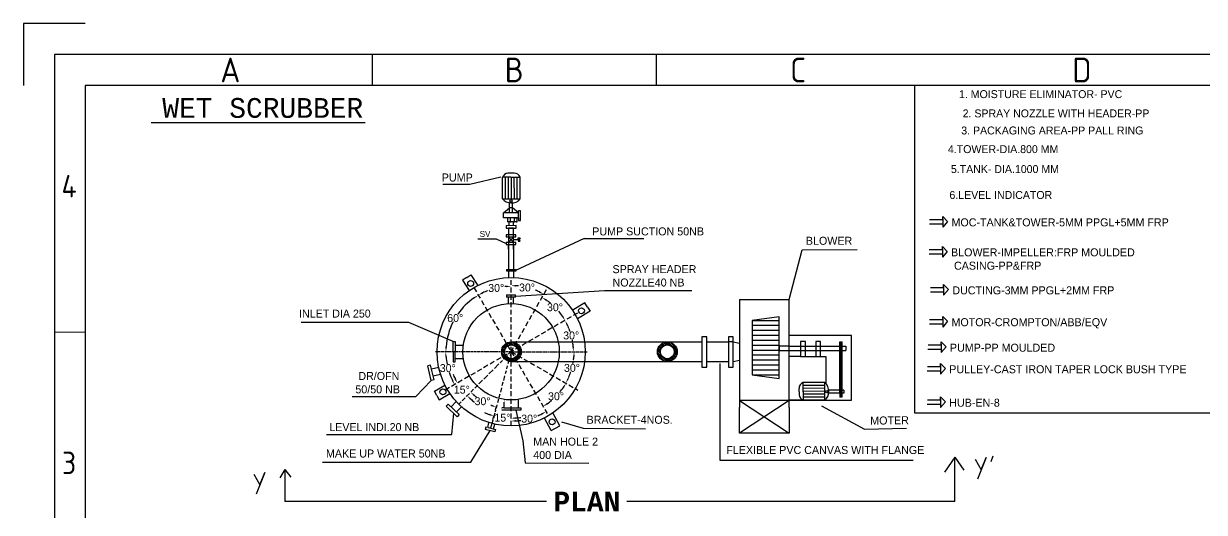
# Model space of a CAD drawing. Header units: inches. Extents: x -5552 to 88790, y -3173 to 14879.
# Drawn here: x 16124 to 28076, y 6771 to 11712 of the extents above; entities that cross this region are included whole.
import ezdxf
from ezdxf.enums import TextEntityAlignment as Align

# ---------------------------------------------------------------- set-up
doc = ezdxf.new("R2010")
doc.units = ezdxf.units.IN
doc.header["$MEASUREMENT"] = 0
doc.linetypes.add('HIDDEN', pattern=[0.375, 0.25, -0.125])
doc.layers.add('DIM', color=11, linetype='Continuous')
doc.layers.add('hidden', color=7, linetype='HIDDEN')
doc.styles.add('ISOCP', font='isocp.shx')
doc.linetypes.add('ZIGZAG', pattern='A,0.00254,-5.08,[131,ltypeshp.shx,S=5.08,R=0,X=-5.08,Y=0],-10.16,[131,ltypeshp.shx,S=5.08,R=180,X=5.08,Y=0],-5.08', length=20.32254)
doc.dimstyles.get("Standard").update_dxf_attribs({"dimtxt": 80, "dimasz": 50, "dimexe": 0.18, "dimexo": 40, "dimgap": 0.09, "dimtad": 0, "dimtih": 1, "dimtoh": 1, "dimdec": 0, "dimzin": 0, "dimdsep": 46, "dimtxsty": 'Standard', "dimcen": 0.09, "dimclrd": 6, "dimclre": 6, "dimclrt": 5, "dimadec": 0, "dimazin": 0, "dimtfac": 1, "dimtdec": 0, "dimtofl": 0, "dimtmove": 0, "dimatfit": 3, "dimfxl": 1, "dimtolj": 1, "dimtzin": 0, "dimarcsym": 0})

# ---------------------------------------------------------------- blocks, each defined once
blk = doc.blocks.new('*D58')
at = {"color": 6, "lineweight": -2, "transparency": 16777216}
for start, end in [(83.6401, 85.7152), (64.7023, 68.2699)]:
    blk.add_arc((21059, 8395), 669, start, end, dxfattribs=at)
at = {"color": 6, "transparency": 16777216}
for points in [[(21108, 9053), (21109, 9070), (21059, 9063)], [(21348, 9007), (21341, 8992), (21389, 8976)]]:
    blk.add_solid(points, dxfattribs=at)
at = {"layer": 'Defpoints', "color": 0, "transparency": 16777216}
for p in [(21059, 9145), (21284, 9024), (21429, 9047), (21059, 8395), (21059, 7645)]:
    blk.add_point(p, dxfattribs=at)
at = {"color": 5, "transparency": 16777216, "insert": (21220, 9044), "char_height": 80, "attachment_point": 5}
blk.add_mtext('\\A1;30°', dxfattribs=at)
blk = doc.blocks.new('*D59')
at = {"color": 6, "lineweight": -2, "transparency": 16777216}
for start, end in [(274.0742, 277.8998), (292.5911, 296.164)]:
    blk.add_arc((21059, 8397), 703, start, end, dxfattribs=at)
at = {"color": 6, "transparency": 16777216}
for points in [[(21365, 7773), (21373, 7758), (21413, 7789)], [(21109, 7687), (21108, 7704), (21059, 7694)]]:
    blk.add_solid(points, dxfattribs=at)
at = {"layer": 'Defpoints', "color": 0, "transparency": 16777216}
for p in [(21059, 9145), (20682, 9043), (21301, 7737), (21438, 7747), (21059, 7645)]:
    blk.add_point(p, dxfattribs=at)
at = {"color": 5, "transparency": 16777216, "insert": (21242, 7718), "char_height": 80, "attachment_point": 5}
blk.add_mtext('\\A1;30°', dxfattribs=at)
blk = doc.blocks.new('*D60')
at = {"color": 6, "lineweight": -2, "transparency": 16777216}
for start, end in [(320.0813, 325.6841), (304.7302, 309.8798)]:
    blk.add_arc((21061, 8393), 638, start, end, dxfattribs=at)
at = {"color": 6, "transparency": 16777216}
for points in [[(21581, 8038), (21595, 8029), (21614, 8076)], [(21429, 7862), (21420, 7876), (21382, 7842)]]:
    blk.add_solid(points, dxfattribs=at)
at = {"layer": 'Defpoints', "color": 0, "transparency": 16777216}
for p in [(20682, 9043), (20384, 8782), (21734, 8008), (21473, 7906), (21438, 7747)]:
    blk.add_point(p, dxfattribs=at)
at = {"color": 5, "transparency": 16777216, "insert": (21514, 7944), "char_height": 80, "attachment_point": 5}
blk.add_mtext('\\A1;30°', dxfattribs=at)
blk = doc.blocks.new('*D61')
at = {"color": 6, "lineweight": -2, "transparency": 16777216}
for start, end in [(184.343, 190.9407), (198.1212, 205.8434)]:
    blk.add_arc((21059, 8394), 661, start, end, dxfattribs=at)
at = {"color": 6, "transparency": 16777216}
for points in [[(20391, 8344), (20407, 8345), (20397, 8394)], [(20471, 8110), (20456, 8102), (20487, 8062)]]:
    blk.add_solid(points, dxfattribs=at)
at = {"layer": 'Defpoints', "color": 0, "transparency": 16777216}
for p in [(21731, 8786), (20309, 8394), (21809, 8395), (20438, 8167), (20386, 8004)]:
    blk.add_point(p, dxfattribs=at)
at = {"color": 5, "transparency": 16777216, "insert": (20418, 8229), "char_height": 80, "attachment_point": 5}
blk.add_mtext('\\A1;30°', dxfattribs=at)
blk = doc.blocks.new('*D49')
at = {"color": 6, "linetype": 'HIDDEN', "lineweight": -2, "transparency": 16777216}
for start, end in [(18.903, 25.6317), (4.5546, 11.3506)]:
    blk.add_arc((21059, 8394), 631, start, end, dxfattribs=at)
at = {"color": 6, "linetype": 'HIDDEN', "transparency": 16777216}
for points in [[(21620, 8663), (21634, 8671), (21604, 8711)], [(21695, 8445), (21679, 8444), (21689, 8395)]]:
    blk.add_solid(points, dxfattribs=at)
at = {"layer": 'Defpoints', "color": 0, "linetype": 'HIDDEN', "transparency": 16777216}
for p in [(21731, 8786), (21679, 8505), (20309, 8394), (21809, 8395), (20386, 8004)]:
    blk.add_point(p, dxfattribs=at)
at = {"color": 5, "linetype": 'HIDDEN', "transparency": 16777216, "insert": (21667, 8559), "char_height": 80, "attachment_point": 5}
blk.add_mtext('\\A1;30°', dxfattribs=at)
blk = doc.blocks.new('*D50')
at = {"color": 6, "linetype": 'HIDDEN', "lineweight": -2, "transparency": 16777216}
for start, end in [(348.7937, 355.514), (334.6724, 341.3278)]:
    blk.add_arc((21059, 8394), 637, start, end, dxfattribs=at)
at = {"color": 6, "linetype": 'HIDDEN', "transparency": 16777216}
for points in [[(21686, 8345), (21703, 8344), (21696, 8395)], [(21642, 8118), (21628, 8126), (21612, 8078)]]:
    blk.add_solid(points, dxfattribs=at)
at = {"layer": 'Defpoints', "color": 0, "linetype": 'HIDDEN', "transparency": 16777216}
for p in [(20309, 8394), (21059, 8395), (21809, 8395), (21658, 8178), (21734, 8008)]:
    blk.add_point(p, dxfattribs=at)
at = {"color": 5, "linetype": 'HIDDEN', "transparency": 16777216, "insert": (21675, 8231), "char_height": 80, "attachment_point": 5}
blk.add_mtext('\\A1;30°', dxfattribs=at)
blk = doc.blocks.new('*D51')
at = {"color": 6, "linetype": 'ByBlock', "lineweight": -2, "transparency": 16777216}
for start, end in [(50.7355, 55.8807), (34.713, 40.3374)]:
    blk.add_arc((21059, 8395), 632, start, end, dxfattribs=at)
at = {"color": 6, "linetype": 'ByBlock', "transparency": 16777216}
for points in [[(21409, 8910), (21418, 8925), (21371, 8944)], [(21585, 8759), (21571, 8750), (21605, 8712)]]:
    blk.add_solid(points, dxfattribs=at)
at = {"layer": 'Defpoints', "color": 0, "linetype": 'ByBlock', "transparency": 16777216}
for p in [(21429, 9047), (21541, 8803), (21731, 8786), (21059, 8395), (20386, 8004)]:
    blk.add_point(p, dxfattribs=at)
at = {"color": 5, "linetype": 'ByBlock', "transparency": 16777216, "insert": (21503, 8844), "char_height": 80, "attachment_point": 5}
blk.add_mtext('\\A1;30°', dxfattribs=at)
blk = doc.blocks.new('*D52')
at = {"color": 6, "linetype": 'ByBlock', "lineweight": -2, "transparency": 16777216}
blk.add_line((20875, 7709), (20885, 7745), dxfattribs=at)
for start, end in [(246.4849, 250.7481), (274.2632, 278.5263)]:
    blk.add_arc((21059, 8395), 672, start, end, dxfattribs=at)
at = {"color": 6, "linetype": 'ByBlock', "transparency": 16777216}
for points in [[(20840, 7768), (20835, 7752), (20885, 7745)], [(21109, 7716), (21108, 7733), (21059, 7722)]]:
    blk.add_solid(points, dxfattribs=at)
at = {"layer": 'Defpoints', "color": 0, "linetype": 'ByBlock', "transparency": 16777216}
for p in [(21059, 9145), (21059, 8395), (20886, 7748), (20942, 7733), (21059, 7645)]:
    blk.add_point(p, dxfattribs=at)
at = {"color": 5, "linetype": 'ByBlock', "transparency": 16777216, "insert": (20971, 7728), "char_height": 80, "attachment_point": 5}
blk.add_mtext('\\A1;15°', dxfattribs=at)
blk = doc.blocks.new('*D53')
at = {"color": 6, "linetype": 'ByBlock', "lineweight": -2, "transparency": 16777216}
for start, end in [(201.0735, 205.6248), (229.5513, 234.1026)]:
    blk.add_arc((21059, 8395), 630, start, end, dxfattribs=at)
at = {"color": 6, "linetype": 'ByBlock', "transparency": 16777216}
for points in [[(20499, 8126), (20484, 8118), (20515, 8078)], [(20645, 7909), (20656, 7922), (20614, 7949)]]:
    blk.add_solid(points, dxfattribs=at)
at = {"layer": 'Defpoints', "color": 0, "linetype": 'ByBlock', "transparency": 16777216}
for p in [(21731, 8786), (21059, 8395), (20544, 8032), (20386, 8004), (20614, 7949)]:
    blk.add_point(p, dxfattribs=at)
at = {"color": 5, "linetype": 'ByBlock', "transparency": 16777216, "insert": (20560, 8011), "char_height": 80, "attachment_point": 5}
blk.add_mtext('\\A1;15°', dxfattribs=at)
blk = doc.blocks.new('*D54')
at = {"color": 6, "linetype": 'ByBlock', "lineweight": -2, "transparency": 16777216}
blk.add_line((20900, 7803), (20909, 7836), dxfattribs=at)
for start, end in [(229.959, 232.8161), (249.3008, 250.0522)]:
    blk.add_arc((21059, 8395), 578, start, end, dxfattribs=at)
at = {"color": 6, "linetype": 'ByBlock', "transparency": 16777216}
for points in [[(20681, 7946), (20693, 7958), (20650, 7986)], [(20864, 7859), (20859, 7843), (20909, 7836)]]:
    blk.add_solid(points, dxfattribs=at)
at = {"layer": 'Defpoints', "color": 0, "linetype": 'ByBlock', "transparency": 16777216}
for p in [(21059, 8395), (21059, 8395), (20650, 7986), (20727, 7921), (20911, 7842)]:
    blk.add_point(p, dxfattribs=at)
at = {"color": 5, "linetype": 'ByBlock', "transparency": 16777216, "insert": (20770, 7894), "char_height": 80, "attachment_point": 5}
blk.add_mtext('\\A1;30°', dxfattribs=at)
blk = doc.blocks.new('*D55')
at = {"color": 6, "linetype": 'ByBlock', "lineweight": -2, "transparency": 16777216}
for start, end in [(111.144, 115.893), (94.3451, 95.601)]:
    blk.add_arc((21059, 8397), 659, start, end, dxfattribs=at)
at = {"color": 6, "linetype": 'ByBlock', "transparency": 16777216}
for points in [[(20775, 8983), (20767, 8998), (20727, 8967)], [(21009, 9063), (21009, 9046), (21059, 9057)]]:
    blk.add_solid(points, dxfattribs=at)
at = {"layer": 'Defpoints', "color": 0, "linetype": 'ByBlock', "transparency": 16777216}
for p in [(21059, 9145), (20682, 9043), (20832, 9016), (21438, 7747), (21059, 7645)]:
    blk.add_point(p, dxfattribs=at)
at = {"color": 5, "linetype": 'ByBlock', "transparency": 16777216, "insert": (20908, 9039), "char_height": 80, "attachment_point": 5}
blk.add_mtext('\\A1;30°', dxfattribs=at)
blk = doc.blocks.new('*D56')
at = {"color": 6, "linetype": 'ByBlock', "lineweight": -2, "transparency": 16777216}
blk.add_line((20439, 8395), (20399, 8395), dxfattribs=at)
for start, end in [(124.571, 144.8344), (152.9543, 175.6671)]:
    blk.add_arc((21060, 8395), 661, start, end, dxfattribs=at)
at = {"color": 6, "linetype": 'ByBlock', "transparency": 16777216}
for points in [[(20681, 8946), (20689, 8932), (20727, 8966)], [(20409, 8444), (20392, 8445), (20399, 8395)]]:
    blk.add_solid(points, dxfattribs=at)
at = {"layer": 'Defpoints', "color": 0, "linetype": 'ByBlock', "transparency": 16777216}
for p in [(20682, 9043), (20438, 8620), (20479, 8395), (20498, 8395), (21438, 7747)]:
    blk.add_point(p, dxfattribs=at)
at = {"color": 5, "linetype": 'ByBlock', "transparency": 16777216, "insert": (20493, 8735), "char_height": 80, "attachment_point": 5}
blk.add_mtext('\\A1;60°', dxfattribs=at)

msp = doc.modelspace()

# ---------------------------------------------------------------- hatches: boundary and pattern name
h = msp.add_hatch()
h.set_pattern_fill('ANSI31', scale=100, style=0)
h.set_pattern_definition([(135, (21161.628, 8294.661), (8.83883, 8.83883), [])])
h.paths.add_polyline_path([(21161.6, 8394.6, -0.4022849), (21065.7, 8294.7), (21057.5, 8294.7, -0.4022849), (20961.6, 8394.6, -1)])
h.paths.add_polyline_path([(20991.6, 8394.6, 1), (21131.6, 8394.6, 1)], flags=16)
h = msp.add_hatch()
h.set_pattern_fill('ANSI31', scale=100, style=0)
h.set_pattern_definition([(135, (22740.111, 8294.715), (8.83883, 8.83883), [])])
h.paths.add_polyline_path([(22740.1, 8394.6, -0.4022849), (22644.2, 8294.7), (22636, 8294.7, -0.4022849), (22540.1, 8394.6, -1)])
h.paths.add_polyline_path([(22570.1, 8394.6, 1), (22710.1, 8394.6, 1)], flags=16)

# ---------------------------------------------------------------- linework, layer by layer
at = {"color": 0}
for p, q in [((16124.4, 11712), (16124.4, 11087.3)), ((16749, 11712), (16124.4, 11712)), ((19653.6, 11399.7), (19653.6, 11087.3)), ((22526.9, 11399.7), (22526.9, 11087.3)), ((16749, 8591), (16436.7, 8590.6))]:
    msp.add_line(p, q, dxfattribs=at)
at = {"color": 7, "linetype": 'ByBlock'}
for p, q in [((25141.9, 11087.3), (25142.1, 9012.5)), ((21058.8, 8494.5), (22988.5, 8494.5)), ((20322.9, 8394.6), (20294.7, 8394.6)), ((20344, 8394.6), (20328.7, 8394.6)), ((20362.9, 8394.6), (20349.9, 8394.6)), ((20382.4, 8394.6), (20368.7, 8394.6)), ((20402.8, 8394.6), (20388.3, 8394.6)), ((20429.8, 8394.6), (20408.6, 8394.6)), ((20451.4, 8394.6), (20435.6, 8394.6)), ((20473.2, 8394.6), (20457.2, 8394.6)), ((20497.9, 8394.6), (20479, 8394.6)), ((20520, 8394.6), (20503.7, 8394.6)), ((20540.7, 8394.6), (20525.8, 8394.6)), ((20561.8, 8394.6), (20546.5, 8394.6)), ((20590.6, 8394.6), (20567.6, 8394.6)), ((20615.8, 8394.6), (20596.4, 8394.6)), ((20642.2, 8394.6), (20621.6, 8394.6)), ((20672.4, 8394.6), (20648, 8394.6)), ((20708, 8394.6), (20678.2, 8394.6)), ((20743, 8394.6), (20713.8, 8394.6)), ((20776.7, 8394.6), (20748.9, 8394.6)), ((20834.3, 8394.6), (20782.5, 8394.6)), ((20882.5, 8394.6), (20840.1, 8394.6)), ((20925.5, 8394.6), (20888.4, 8394.6)), ((20947.6, 8394.6), (20931.3, 8394.6)), ((20998.3, 8394.6), (20953.4, 8394.6)), ((21029.6, 8394.6), (21004.1, 8394.6)), ((21058.8, 8394.6), (21034, 8369.9)), ((21058.8, 8394.6), (21035.4, 8394.6)), ((21058.8, 8394.6), (21047.9, 8353.8)), ((21053, 8394.6), (21058.8, 8394.6)), ((21058.8, 8394.6), (21058.8, 8404.8)), ((21058.8, 8394.6), (21081.5, 8394.6)), ((21087.3, 8394.6), (21169.1, 8394.6)), ((21174.9, 8394.6), (21202.6, 8394.6)), ((21208.4, 8394.6), (21259, 8394.6)), ((21264.8, 8394.6), (21301.8, 8394.6)), ((21307.6, 8394.6), (21328.5, 8394.6)), ((21334.3, 8394.6), (21370.1, 8394.6)), ((21375.9, 8394.6), (21424.2, 8394.6)), ((21430, 8394.6), (21447.2, 8394.6)), ((21453, 8394.6), (21466.3, 8394.6)), ((21472.1, 8394.6), (21527.7, 8394.6)), ((21533.5, 8394.6), (21553.2, 8394.6)), ((21559, 8394.6), (21594.9, 8394.6)), ((21600.7, 8394.6), (21629, 8394.6)), ((21634.8, 8394.6), (21666.2, 8394.6)), ((21672, 8394.6), (21710.6, 8394.6)), ((21716.4, 8394.6), (21744.7, 8394.6)), ((21750.5, 8394.6), (21792.8, 8394.6)), ((21798.6, 8394.6), (21830.2, 8394.6)), ((21061.6, 8294.6), (22988.5, 8294.6)), ((25933.4, 7339.3), (25915.7, 7282.1))]:
    msp.add_line(p, q, dxfattribs=at)
at = {"color": 7}
for p, q in [((17416.4, 10711.7), (19581.6, 10711.7)), ((20954.3, 10161.2), (20639.4, 10086.1)), ((21057.1, 10159.5), (20971.3, 10159.4)), ((20971.7, 9939.4), (20971.3, 10159.4)), ((20971.7, 9939.4), (20971.3, 10159.4)), ((21001.7, 9939.4), (21001.3, 10159.7)), ((21090.5, 10199.6), (21026.3, 10199.5)), ((21031.7, 9939.5), (21031.3, 10159.8)), ((21057.1, 10159.5), (21151.3, 10159.7)), ((21057.1, 10159.5), (21151.3, 10159.7)), ((21061.7, 9939.5), (21061.3, 10159.8)), ((21091.7, 9939.6), (21091.3, 10159.9)), ((21121.7, 9939.6), (21121.3, 10159.9)), ((21151.7, 9939.7), (21151.3, 10159.7)), ((21151.7, 9939.7), (21151.3, 10159.7)), ((20639.4, 10086.1), (20369.2, 10086.1)), ((20971.7, 9939.4), (21151.7, 9939.7)), ((20971.7, 9939.4), (21151.7, 9939.7)), ((20982.8, 9799.4), (21042.7, 9849.5)), ((21042.8, 9799.5), (21042.6, 9899.5)), ((21072.6, 9899.5), (21042.6, 9899.5)), ((21072.7, 9849.5), (21042.7, 9849.5)), ((21072.8, 9799.5), (21072.6, 9899.5)), ((21072.7, 9849.5), (21072.6, 9899.5)), ((21132.8, 9799.7), (21072.7, 9849.5)), ((21132.9, 9749.7), (21132.7, 9820)), ((21132.9, 9749.7), (21132.7, 9820)), ((21154.1, 9820), (21132.7, 9820)), ((21154.3, 9721.5), (21154.1, 9820)), ((21132.8, 9799.7), (20982.8, 9799.4)), ((20982.9, 9749.4), (20982.8, 9799.4)), ((20982.9, 9749.4), (20982.8, 9799.4)), ((20982.9, 9749.4), (20982.8, 9799.4)), ((21022.9, 9749.5), (20982.9, 9749.4)), ((21022.9, 9749.5), (20982.9, 9749.4)), ((21092.9, 9749.6), (21022.9, 9749.5)), ((21022.9, 9749.5), (21022.9, 9709.5)), ((21032.9, 9709.5), (21022.9, 9709.5)), ((21082.9, 9709.6), (21032.9, 9709.5)), ((21035.7, 9709.5), (21035.8, 9669.5)), ((21119.6, 9749.6), (21049.6, 9749.5)), ((21049.6, 9749.5), (21049.7, 9709.5)), ((21049.7, 9709.5), (21059.7, 9709.5)), ((21109.7, 9709.6), (21059.7, 9709.5)), ((21083, 9669.6), (21082.9, 9709.6)), ((21082.9, 9709.6), (21092.9, 9709.6)), ((21083, 9669.6), (21083, 9694.6)), ((21092.9, 9749.6), (21132.9, 9749.7)), ((21092.9, 9749.6), (21132.9, 9749.7)), ((21092.9, 9709.6), (21092.9, 9749.6)), ((21109.7, 9709.6), (21119.7, 9709.6)), ((21119.7, 9709.6), (21119.6, 9749.6)), ((21132.9, 9749.7), (21132.9, 9721.5)), ((21132.9, 9721.5), (21154.3, 9721.5)), ((21108.5, 9669.6), (21008.5, 9669.4)), ((21008.5, 9669.4), (21008.5, 9644.4)), ((21008.5, 9644.4), (21108.5, 9644.6)), ((21107.1, 9577.6), (21009.8, 9577.6)), ((21009.8, 9577.6), (21009.8, 9556)), ((21083.5, 9644.6), (21033.5, 9644.5)), ((21033.5, 9644.5), (21033.7, 9472.9)), ((21083.7, 9472.9), (21083.5, 9644.6)), ((21083.6, 9594.6), (21083.5, 9644.6)), ((21107.1, 9556), (21107.1, 9577.6)), ((21108.5, 9644.6), (21108.5, 9669.6)), ((20720.7, 9534.8), (20907.3, 9534.8)), ((20907.3, 9534.8), (21009.8, 9489.2)), ((21009.8, 9556), (21107.1, 9556)), ((21107.1, 9500), (21009.8, 9500)), ((21009.8, 9500), (21009.8, 9478.4)), ((21009.8, 9478.4), (21107.1, 9478.4)), ((21083.7, 9556), (21033.6, 9500)), ((21083.7, 9500), (21033.6, 9556)), ((21033.7, 9472.9), (21033.7, 9144.1)), ((21033.7, 9431.3), (21033.7, 9472.9)), ((21083.7, 9528.5), (21129, 9528.5)), ((21083.7, 9472.9), (21083.7, 9144.2)), ((21083.7, 9431.3), (21083.7, 9472.9)), ((21798.7, 9540.4), (21096, 9211.3)), ((21107.1, 9478.4), (21107.1, 9500)), ((21139.8, 9528.5), (21127.9, 9545.6)), ((21127.9, 9545.6), (21150.2, 9545.6)), ((21129, 9528.5), (21139.8, 9528.5)), ((21139.8, 9528.5), (21129.5, 9511.4)), ((21129.5, 9511.4), (21151.1, 9511.4)), ((21150.2, 9545.6), (21139.8, 9528.5)), ((21151.1, 9511.4), (21139.8, 9528.5)), ((21798.7, 9540.4), (22401.7, 9540.4)), ((23871.8, 8922.7), (24006.1, 9423.8)), ((24006.1, 9423.8), (24561.6, 9428.9)), ((21011, 9224.6), (21011, 9211.3)), ((21011, 9224.6), (21108.8, 9224.6)), ((21011, 9211.3), (21108.8, 9211.3)), ((21083.7, 9262.5), (21083.7, 9262.5)), ((21108.8, 9211.3), (21108.8, 9224.6)), ((20609.1, 9145.1), (20567.2, 9117.9)), ((20567.2, 9117.9), (20635.4, 9013.6)), ((20609.1, 9145.1), (20651.1, 9172.3)), ((20651.1, 9172.3), (20721.4, 9064.4)), ((21013.2, 8970.4), (21104.6, 8970.4)), ((21013.2, 8970.4), (21013.2, 8945.4)), ((21104.6, 8957.9), (22002.8, 9014)), ((21104.6, 8945.4), (21104.6, 8970.4)), ((22002.8, 9014), (22887.9, 9013.6)), ((25142.1, 9012.5), (25142.1, 7775.6)), ((21104.6, 8945.4), (21013.2, 8945.4)), ((21033.8, 8881.1), (21033.8, 8945.4)), ((21083.8, 8881.1), (21083.8, 8945.4)), ((21806.6, 8889.7), (21678.4, 8811.8)), ((21832.4, 8846.9), (21806.6, 8889.7)), ((21832.4, 8846.9), (21858.2, 8804)), ((23371.8, 8922.7), (23371.8, 7829.5)), ((23371.8, 8922.7), (23871.8, 8922.7)), ((23871.8, 7829.5), (23871.8, 8922.7)), ((21858.2, 8804), (21730.7, 8726.8)), ((23773.6, 8746.4), (23498.6, 8712.1)), ((23773.6, 8496.4), (23773.6, 8746.4)), ((20023.6, 8691.6), (18935, 8691.6)), ((20471.3, 8497.1), (20023.6, 8691.6)), ((23498.6, 8712.1), (23498.6, 8162.1)), ((23498.6, 8712.1), (23773.6, 8712.1)), ((23498.6, 8662.1), (23773.6, 8662.1)), ((23498.6, 8612.1), (23773.6, 8612.1)), ((20471.3, 8394.6), (20471.3, 8497.1)), ((20471.3, 8497.1), (20491.3, 8497.1)), ((20491.3, 8497.1), (20491.3, 8394.6)), ((23038.5, 8546.1), (22988.5, 8546.1)), ((22988.5, 8546.1), (22988.5, 8240.1)), ((23038.5, 8240.1), (23038.5, 8546.1)), ((23307.8, 8546.1), (23257.8, 8546.1)), ((23257.8, 8546.1), (23257.8, 8240.1)), ((23307.8, 8494.6), (23257.8, 8494.6)), ((23307.8, 8240.1), (23307.8, 8546.1)), ((23307.8, 8494.6), (23371.8, 8481.1)), ((23498.6, 8562.1), (23773.6, 8562.1)), ((23498.6, 8512.1), (23773.6, 8512.1)), ((23773.6, 8451.4), (23773.6, 8496.4)), ((24503.3, 8557.4), (23871.8, 8557.4)), ((23989.2, 8498.8), (23989.2, 8345.1)), ((24039.2, 8498.8), (23989.2, 8498.8)), ((24039.2, 8345.1), (24039.2, 8498.8)), ((24141.7, 8498.8), (24141.7, 8345.1)), ((24191.7, 8498.8), (24141.7, 8498.8)), ((24191.7, 8345.1), (24191.7, 8498.8)), ((24386.6, 7975.9), (24386.6, 8495.1)), ((24386.6, 8495.1), (24396.6, 8495.1)), ((24396.6, 7975.9), (24396.6, 8495.1)), ((24401.4, 7975.9), (24401.4, 8495.1)), ((24401.4, 8495.1), (24411.4, 8495.1)), ((24411.4, 7936), (24411.4, 8495.1)), ((24503.3, 7904.4), (24503.3, 8557.4)), ((20471.3, 8394.6), (20471.3, 8292.1)), ((20491.3, 8462.9), (20576.1, 8462.9)), ((20491.3, 8292.1), (20491.3, 8394.6)), ((21058.8, 8389.1), (21058.8, 8400.2)), ((23498.6, 8462.1), (23773.6, 8462.1)), ((23498.6, 8412.1), (23773.6, 8412.1)), ((23871.8, 8451.4), (23773.6, 8451.4)), ((23773.6, 8451.4), (23773.6, 8406.4)), ((23773.6, 8125.8), (23773.6, 8451.4)), ((23773.6, 8406.4), (23871.8, 8406.4)), ((23871.8, 8451.4), (24445.4, 8451.4)), ((23871.8, 8406.4), (24445.4, 8406.4)), ((24445.4, 8451.4), (24445.4, 8406.4)), ((20244.4, 8260), (20216.1, 8253.6)), ((20249.9, 8102.5), (20216.1, 8253.6)), ((20278.8, 8109.2), (20244.4, 8260)), ((20471.3, 8292.1), (20491.3, 8292.1)), ((20491.3, 8326.4), (20576.1, 8326.4)), ((20935.3, 8271.1), (20889.4, 8225.2)), ((20970.1, 8305.9), (20947.5, 8283.3)), ((21021.8, 8357.6), (20982.4, 8318.2)), ((21020.5, 8251.6), (21012.6, 8221.9)), ((21042.5, 8333.6), (21026, 8271.8)), ((23172.3, 8274.7), (23172.3, 7299.7)), ((23307.8, 8294.6), (23371.8, 8308.6)), ((23498.6, 8362.1), (23773.6, 8362.1)), ((23498.6, 8312.1), (23773.6, 8312.1)), ((23498.6, 8262.1), (23773.6, 8262.1)), ((23989.2, 8345.1), (23871.8, 8345.1)), ((23989.2, 8345.1), (24039.2, 8345.1)), ((24039.2, 8345.1), (24243.9, 8345.1)), ((24141.7, 8345.1), (24191.7, 8345.1)), ((24243.9, 8345.1), (24243.9, 8075.3)), ((20325.9, 8235.9), (20253.6, 8219.4)), ((20345.1, 8164.5), (20270.1, 8147.6)), ((20821.9, 8157.7), (20782.9, 8118.7)), ((20877.1, 8212.9), (20834.2, 8170)), ((20993.5, 8150.7), (20981.2, 8104.7)), ((21007.2, 8201.7), (20998.9, 8170.9)), ((22988.5, 8240.1), (23038.5, 8240.1)), ((23257.8, 8240.1), (23307.8, 8240.1)), ((23498.6, 8212.1), (23773.6, 8212.1)), ((23498.6, 8162.1), (23773.6, 8125.8)), ((23498.6, 8162.1), (23773.6, 8162.1)), ((20092.8, 7942.1), (20249.9, 8102.5)), ((20278.8, 8109.2), (20249.9, 8102.5)), ((20282.2, 7995.7), (20389, 8057.2)), ((20679.8, 8015.6), (20649.8, 7985.6)), ((20721.3, 8057.1), (20692, 8027.8)), ((20770.7, 8106.5), (20733.5, 8069.3)), ((20961.1, 8029.5), (20949.9, 7987.7)), ((20976.4, 8086.9), (20966.5, 8049.7)), ((23974.2, 7990.2), (23974.1, 8023.6)), ((23974.2, 7990.2), (23974.1, 8023.6)), ((24234.1, 8054.8), (24013.8, 8054.4)), ((24234.1, 8024.8), (24013.9, 8024.4)), ((24234, 8084.8), (24014, 8084.4)), ((24234, 8084.8), (24014, 8084.4)), ((24014.2, 7990.2), (24014, 8084.4)), ((24014.2, 7990.2), (24014, 8084.4)), ((24234.4, 7904.8), (24234, 8084.8)), ((24234.4, 7904.8), (24234, 8084.8)), ((19449.3, 7942.1), (20092.8, 7942.1)), ((20307, 7952.3), (20282.2, 7995.7)), ((20307, 7952.3), (20331.9, 7908.9)), ((20331.9, 7908.9), (20439.8, 7971.3)), ((20502.8, 7891.3), (20451.9, 7837.3)), ((20592.9, 7928.7), (20564.3, 7900.1)), ((20637.6, 7973.4), (20605.1, 7940.9)), ((20930, 7913.6), (20920.6, 7878.3)), ((20944.5, 7967.5), (20935.4, 7933.8)), ((23871.8, 7902.6), (23371.8, 7902.6)), ((23371.8, 7902.6), (23871.8, 7572.9)), ((23871.8, 7902.6), (23371.8, 7572.9)), ((24014.4, 7904.4), (23871.8, 7904.4)), ((23871.8, 7904.4), (24503.3, 7904.4)), ((23974.2, 7990.2), (23974.3, 7959.5)), ((23974.2, 7990.2), (23974.3, 7959.5)), ((24234.2, 7994.8), (24013.9, 7994.4)), ((24234.2, 7964.8), (24014, 7964.4)), ((24234.3, 7934.8), (24014, 7934.4)), ((24146.6, 7904.8), (24014, 7904.5)), ((24234.4, 7904.8), (24014.1, 7904.5)), ((24014.2, 7990.2), (24014.4, 7904.4)), ((24014.2, 7990.2), (24014.4, 7904.4)), ((24427.5, 8005.9), (24274.2, 8005.7)), ((24324.2, 8005.8), (24274.2, 8005.7)), ((24427.5, 7975.9), (24274.2, 7975.7)), ((24386.5, 7975.9), (24386.5, 7935.9)), ((24386.5, 7975.9), (24386.5, 7935.9)), ((24396.6, 7935.9), (24386.5, 7935.9)), ((24386.6, 7975.9), (24386.6, 7935.9)), ((24396.6, 7975.9), (24396.6, 7935.9)), ((24396.6, 7975.9), (24396.6, 7935.9)), ((24401.4, 7975.9), (24401.4, 7936)), ((24411.4, 7936), (24401.4, 7936)), ((24427.5, 8005.9), (24427.5, 7975.9)), ((20421.6, 7865.8), (20401.7, 7844.8)), ((20513.9, 7738.1), (20401.7, 7844.8)), ((20534.2, 7759.9), (20421.6, 7865.8)), ((20459.6, 7556.4), (20478.1, 7772.2)), ((20558.4, 7842.6), (20505.6, 7786.8)), ((20552, 7887.8), (20528.5, 7864.3)), ((20892.5, 7773.2), (20878.9, 7722.8)), ((20901, 7805.2), (20896, 7786.4)), ((20915.2, 7858.1), (20906.4, 7825.4)), ((21105.1, 7803.4), (21176.3, 7495.2)), ((21553.1, 7646.7), (21480.5, 7778)), ((23371.8, 7572.9), (23371.8, 7829.5)), ((23871.8, 7829.5), (23871.8, 7572.9)), ((24202.2, 7848.1), (24636, 7611.7)), ((25142.1, 7775.6), (28436, 7775.6)), ((20534.2, 7759.9), (20513.9, 7738.1)), ((20822.6, 7628.4), (20834.8, 7677.6)), ((20873.5, 7702.6), (20851.8, 7621.2)), ((20880.9, 7614), (20893.1, 7663.2)), ((21465.4, 7598.7), (21396, 7724.7)), ((21569.5, 7687.1), (21788.1, 7621)), ((19188.5, 7556.4), (20459.6, 7556.4)), ((20650, 7279.9), (20845.7, 7596.8)), ((20803.2, 7633.2), (20797.2, 7608.8)), ((20894.2, 7584.8), (20797.2, 7608.8)), ((20827.5, 7627.2), (20803.2, 7633.2)), ((20827.5, 7627.2), (20876, 7615.2)), ((20876, 7615.2), (20900.3, 7609.1)), ((20900.3, 7609.1), (20894.2, 7584.8)), ((21465.4, 7598.7), (21553.1, 7646.7)), ((21788.1, 7621), (22419.6, 7615.9)), ((23871.8, 7572.9), (23371.8, 7572.9)), ((24636, 7611.7), (25059.6, 7621.7)), ((21176.3, 7495.2), (21201.8, 7272.3)), ((23172.3, 7299.7), (25128.4, 7299.7)), ((25551.8, 7329.3), (25447, 7176.5)), ((25551.8, 6879.9), (25551.8, 7329.3)), ((25551.8, 7329.3), (25642.1, 7197.1)), ((25757.3, 7309), (25818.3, 7201.7)), ((25867.6, 7326.4), (25780.4, 7106.1)), ((25818.3, 7201.7), (25867.6, 7326.4)), ((18565.4, 7174.4), (18478.2, 6954.1)), ((18516, 7049.7), (18565.4, 7174.4)), ((18769.6, 7204.3), (18716.9, 7121.4)), ((18769.6, 7204.3), (18769.6, 6879.9)), ((18769.6, 7204.3), (18829.4, 7126.5)), ((19150.7, 7279.9), (20650, 7279.9)), ((21201.8, 7272.3), (21844.5, 7269.7)), ((18455.1, 7157), (18516, 7049.7)), ((21418.5, 6879.9), (18769.6, 6879.9)), ((25551.8, 6879.9), (22231.3, 6879.9))]:
    msp.add_line(p, q, dxfattribs=at)
at = {"color": 3, "linetype": 'ByBlock'}
for p, q in [((25294.3, 9687.4), (25427.9, 9687.4)), ((25294.8, 9730.7), (25428.4, 9730.7)), ((25428.4, 9737.5), (25428.4, 9761.2)), ((25428.4, 9761.2), (25477.6, 9712.1)), ((25428.4, 9737.5), (25428.4, 9680.2)), ((25477.6, 9712.1), (25428.4, 9653.5)), ((25428.4, 9680.2), (25428.4, 9653.6)), ((25423.7, 9434.4), (25423.7, 9458.1)), ((25423.7, 9458.1), (25472.8, 9409)), ((25289.6, 9384.4), (25423.2, 9384.4)), ((25290.1, 9427.6), (25423.7, 9427.6)), ((25423.7, 9434.4), (25423.7, 9377.2)), ((25472.8, 9409), (25423.7, 9350.5)), ((25423.7, 9377.2), (25423.7, 9350.5)), ((25302.9, 9000.1), (25436.5, 9000.1)), ((25303.4, 9043.4), (25437, 9043.4)), ((25437, 9050.1), (25437, 9073.9)), ((25437, 9073.9), (25486.1, 9024.7)), ((25437, 9050.1), (25437, 8992.9)), ((25486.1, 9024.7), (25437, 8966.2)), ((25437, 8992.9), (25437, 8966.2)), ((25428.4, 8727.9), (25428.4, 8751.7)), ((25428.4, 8751.7), (25477.6, 8702.6)), ((25428.4, 8727.9), (25428.4, 8670.7)), ((25294.3, 8677.9), (25427.9, 8677.9)), ((25294.8, 8721.2), (25428.4, 8721.2)), ((25477.6, 8702.6), (25428.4, 8644)), ((25428.4, 8670.7), (25428.4, 8644)), ((25412.4, 8470.3), (25412.4, 8494)), ((25412.4, 8494), (25461.5, 8444.9)), ((25278.3, 8420.3), (25411.9, 8420.3)), ((25278.8, 8463.6), (25412.4, 8463.6)), ((25412.4, 8470.3), (25412.4, 8413.1)), ((25461.5, 8444.9), (25412.4, 8386.4)), ((25412.4, 8413.1), (25412.4, 8386.4)), ((25405.8, 8252.2), (25405.8, 8276)), ((25405.8, 8276), (25455, 8226.9)), ((25405.8, 8252.2), (25405.8, 8195)), ((25271.7, 8202.2), (25405.4, 8202.2)), ((25272.2, 8245.5), (25405.8, 8245.5)), ((25455, 8226.9), (25405.8, 8168.3)), ((25405.8, 8195), (25405.8, 8168.3)), ((25272.2, 7907.4), (25405.8, 7907.4)), ((25405.8, 7914.1), (25405.8, 7937.8)), ((25405.8, 7937.8), (25455, 7888.7)), ((25405.8, 7914.1), (25405.8, 7856.9)), ((25455, 7888.7), (25405.8, 7830.2)), ((25271.7, 7864.1), (25405.4, 7864.1)), ((25405.8, 7856.9), (25405.8, 7830.2))]:
    msp.add_line(p, q, dxfattribs=at)
at = {"color": 5, "linetype": 'HIDDEN'}
for p, q in [((21058.8, 8694.5), (21058.8, 8694.5)), ((21058.8, 8694.5), (21058.8, 8694.5)), ((24396.6, 7935.9), (24386.5, 7935.9))]:
    msp.add_line(p, q, dxfattribs=at)
at = {"color": 7, "linetype": 'ZIGZAG'}
for p, q in [((23038.5, 8494.6), (23257.8, 8494.6)), ((23038.5, 8294.6), (23257.8, 8294.6))]:
    msp.add_line(p, q, dxfattribs=at)
at = {"color": 7, "linetype": 'HIDDEN'}
for p, q in [((20988.5, 7828.5), (20989.5, 7912.1)), ((21132.6, 7828.4), (21132.5, 7912.7)), ((20963.5, 7828.5), (20963.4, 7803.5)), ((21157.6, 7803.3), (20963.4, 7803.5)), ((20988.5, 7828.5), (20963.5, 7828.5)), ((20988.5, 7828.5), (21132.6, 7828.4)), ((21132.6, 7828.4), (21157.6, 7828.3)), ((21157.6, 7828.3), (21157.6, 7803.3))]:
    msp.add_line(p, q, dxfattribs=at)
at = {"color": 5}
msp.add_line((21611.5, 7887), (21573.1, 7847.9), dxfattribs=at)
at = {"color": 0}
for points in [[(34363.8, -1093.1), (34363.8, 11399.7), (16436.7, 11399.7), (16436.7, -1093.1)], [(34051.5, -780.8), (34051.5, 11087.3), (16749, 11087.3), (16749, -780.8)]]:
    msp.add_lwpolyline(points, close=True, dxfattribs=at)
at = {"color": 7}
for centre, radius in [((21057.6, 9919.5), 11), ((21058.8, 8394.6), 750), ((20649.2, 9085.1), 30.1), ((21058.8, 8394.6), 487.5), ((21771.1, 8808.8), 30.1), ((21061.6, 8394.6), 100), ((22640.1, 8394.6), 100), ((21061.6, 8394.6), 70), ((22640.1, 8394.6), 70), ((20369.1, 7989), 30.1), ((24254.2, 7990.7), 11), ((21473.7, 7685.5), 30.1)]:
    msp.add_circle(centre, radius, dxfattribs=at)
for centre, radius, start, end in [((21032.4, 10133.3), 66.4, 95.20389, 156.90758), ((21096.1, 10141.9), 57.9, 17.86835, 95.54613), ((21096.1, 10141.9), 57.9, 17.86835, 95.54613), ((21056.6, 10009.9), 110.4, 219.72552, 270.448), ((21064.6, 10013.4), 114.1, 266.49533, 319.75631), ((24031.8, 8029.2), 57.9, 107.86835, 185.54613), ((24031.8, 8029.2), 57.9, 107.86835, 185.54613), ((24160.3, 7997.7), 114.1, 356.49533, 49.75631), ((24040.4, 7965.5), 66.4, 185.20389, 246.90758), ((24040.4, 7965.5), 66.4, 185.20389, 246.90758), ((24163.8, 7989.7), 110.4, 309.72552, 0.448)]:
    msp.add_arc(centre, radius, start, end, dxfattribs=at)
at = {"layer": 'DIM', "color": 7, "linetype": 'HIDDEN', "ltscale": 200}
for p, q in [((21058.8, 7644.7), (21058.8, 9144.6)), ((21731.3, 8785.7), (20386.3, 8003.6)), ((21058.6, 8394.8), (21733.7, 8007.7))]:
    msp.add_line(p, q, dxfattribs=at)
at = {"layer": 'DIM', "color": 5, "ltscale": 150}
msp.add_line((20398.3, 8039.5), (20399.9, 8040.4), dxfattribs=at)
at = {"layer": 'hidden', "color": 7, "ltscale": 200}
for p, q in [((20682.2, 9043.2), (21437.6, 7747.2)), ((21058.8, 8394.6), (21429.1, 9046.8))]:
    msp.add_line(p, q, dxfattribs=at)

# ---------------------------------------------------------------- texts
at = {"color": 0, "style": 'ISOCP'}
for s, height, p in [('A', 249.9, (18216.9, 11243.5)), ('B', 249.9, (21090.3, 11243.5)), ('C', 249.9, (23963.6, 11243.5)), ('D', 249.9, (26836.9, 11243.5)), ('4', 227.1, (16584.6, 10069.1)), ('3', 227.1, (16584.7, 7271.3))]:
    msp.add_text(s, height=height, dxfattribs=at).set_placement(p, align=Align.MIDDLE)
at = {"color": 7}
for s, insert, char_height, width, attachment_point in [('1. MOISTURE ELIMINATOR- PVC', (26418.6, 11039.2), 80, 4024.206, 2), ('{\\fMonospac821 BT|b0|i0|c0|p49;WET SCRUBBER }', (19561.7, 10959.7), 200, 6843.366, 3), ('2. SPRAY NOZZLE WITH HEADER-PP', (26574.3, 10844.5), 80, 4024.206, 2), ('3. PACKAGING AREA-PP PALL RING', (26536.9, 10671.7), 80, 4024.206, 2), ('4.TOWER-DIA.800 MM', (26039.2, 10483), 80, 4024.206, 2), ('5.TANK- DIA.1000 MM', (26057.3, 10281.6), 80, 4024.206, 2), ('PUMP', (20513.8, 10197.1), 81.33, 1055.97, 2), ('6.LEVEL INDICATOR', (26015.8, 10019.6), 80, 4024.206, 2), ('MOC-TANK&TOWER-5MM PPGL+5MM FRP ', (25516.3, 9743.3), 81, 2593.843, 1), ('PUMP SUCTION 50NB', (22445.5, 9652), 81, 1979.379, 2), ('BLOWER', (24042.5, 9557.2), 81, 1257.688, 1), ('BLOWER-IMPELLER:FRP MOULDED\\P CASING-PP&FRP', (25511.6, 9440.2), 81, 2338.852, 1), ('SPRAY HEADER NOZZLE40 NB', (22085.4, 9270.2), 81, 1257.688, 1), ('DUCTING-3MM PPGL+2MM FRP', (25524.9, 9055.9), 81, 2338.852, 1), ('INLET DIA 250', (18912.9, 8820.9), 80.565, 1278.769, 1), ('MOTOR-CROMPTON/ABB/EQV', (25516.3, 8733.8), 81, 2338.852, 1), ('PUMP-PP MOULDED', (25500.2, 8476.1), 81, 2338.852, 1), ('PULLEY-CAST IRON TAPER LOCK BUSH TYPE', (25493.7, 8258), 81, 2770.957, 1), (' DR/OFN\\P50/50 NB', (19482.4, 8190.1), 81, 1752.438, 1), ('HUB-EN-8', (25493.7, 7919.9), 81, 2770.957, 1), ('LEVEL INDI.20 NB', (19218.6, 7673.2), 80.565, 1278.769, 1), ('BRACKET-4NOS.', (21822.6, 7747.4), 81, 542.856, 1), ('MAN HOLE 2 400 DIA', (21282.7, 7526.6), 81, 692.464, 1), ('FLEXIBLE PVC CANVAS WITH FLANGE', (23237, 7442), 81, 2535.893, 1), ('MAKE UP WATER 50NB', (19184.8, 7406.4), 81, 1530.265, 1), ('{\\fMonospac821 BT|b1|i0|c0|p49;PLAN }', (22164.7, 6980.2), 200, 3266.861, 3)]:
    msp.add_mtext(s, dxfattribs=dict(at, insert=insert, char_height=char_height, width=width, attachment_point=attachment_point))
at = {"color": 7, "attachment_point": 1, "rotation": 0.72135}
for s, insert, char_height, width in [('SV', (20740.8, 9615.8), 60.75, 519.5), ('MOTER', (24693.2, 7738.4), 81, 1257.688)]:
    msp.add_mtext(s, dxfattribs=dict(at, insert=insert, char_height=char_height, width=width))

# ---------------------------------------------------------------- dimensions: what is measured, and where the dimension line sits
at = {"color": 5}
dim = msp.add_angular_dim_2l(base=(21301.2, 7736.8), line1=((21058.8, 7644.7), (21058.8, 9144.6)), line2=((20682.2, 9043.2), (21437.6, 7747.2)), dimstyle='Standard', dxfattribs=at)
dim.commit()
dim.dimension.update_dxf_attribs({"geometry": '*D59', "text_midpoint": (21242.2, 7718.1), "dimtype": 162})
at = {"color": 5, "linetype": 'ByBlock'}
dim = msp.add_angular_dim_2l(base=(20831.6, 9016.1), line1=((21058.8, 7644.7), (21058.8, 9144.6)), line2=((20682.2, 9043.2), (21437.6, 7747.2)), dimstyle='Standard', dxfattribs=at)
dim.commit()
dim.dimension.update_dxf_attribs({"geometry": '*D55', "text_midpoint": (20907.7, 9039), "dimtype": 162})
at = {"color": 7, "linetype": 'ByBlock'}
for base, line1, line2, picture, middle in [((20942.2, 7732.7), ((21058.8, 8394.6), (20885.7, 7748)), ((21058.8, 7644.7), (21058.8, 9144.6)), '*D52', (20971.2, 7728.2)), ((21540.8, 8802.8), ((21731.3, 8785.7), (20386.3, 8003.6)), ((21058.8, 8394.6), (21429.1, 9046.8)), '*D51', (21503.1, 8843.6)), ((20543.8, 8032.4), ((21731.3, 8785.7), (20386.3, 8003.6)), ((21058.8, 8394.6), (20613.6, 7949.4)), '*D53', (20559.9, 8010.6)), ((20727.4, 7921.2), ((21058.8, 8394.6), (20650.2, 7986)), ((21058.8, 8394.6), (20910.8, 7841.7)), '*D54', (20769.9, 7894.1))]:
    dim = msp.add_angular_dim_2l(base=base, line1=line1, line2=line2, dimstyle='Standard', dxfattribs=at)
    dim.commit()
    dim.dimension.update_dxf_attribs({"geometry": picture, "text_midpoint": middle})
at = {"color": 7}
for base, line1, line2, picture, middle in [((21284.5, 9024.1), ((21058.8, 8394.6), (21429.1, 9046.8)), ((21058.8, 7644.7), (21058.8, 9144.6)), '*D58', (21219.7, 9043.7)), ((20437.6, 8167), ((21731.3, 8785.7), (20386.3, 8003.6)), ((20308.9, 8394.4), (21808.8, 8394.6)), '*D61', (20418.3, 8228.9))]:
    dim = msp.add_angular_dim_2l(base=base, line1=line1, line2=line2, dimstyle='Standard', dxfattribs=at)
    dim.commit()
    dim.dimension.update_dxf_attribs({"geometry": picture, "text_midpoint": middle, "dimtype": 162})
at = {"color": 5}
dim = msp.add_angular_dim_2l(base=(21472.8, 7906.3), line1=((20682.2, 9043.2), (21437.6, 7747.2)), line2=((20383.9, 8781.5), (21733.7, 8007.7)), dimstyle='Standard', dxfattribs=at)
dim.commit()
dim.dimension.update_dxf_attribs({"geometry": '*D60', "text_midpoint": (21513.6, 7944)})
at = {"color": 7, "linetype": 'ByBlock'}
dim = msp.add_angular_dim_2l(base=(20438.5, 8620), line1=((20682.2, 9043.2), (21437.6, 7747.2)), line2=((20497.9, 8394.6), (20479, 8394.6)), dimstyle='Standard', dxfattribs=at)
dim.commit()
dim.dimension.update_dxf_attribs({"geometry": '*D56', "text_midpoint": (20493.5, 8735.4), "dimtype": 162})
at = {"color": 7, "linetype": 'HIDDEN'}
for base, line1, line2, picture, middle in [((21679.5, 8504.7), ((21731.3, 8785.7), (20386.3, 8003.6)), ((20308.9, 8394.4), (21808.8, 8394.6)), '*D49', (21667.4, 8558.7)), ((21658.4, 8177.8), ((20308.9, 8394.4), (21808.8, 8394.6)), ((21058.6, 8394.8), (21733.7, 8007.7)), '*D50', (21674.9, 8230.6))]:
    dim = msp.add_angular_dim_2l(base=base, line1=line1, line2=line2, dimstyle='Standard', dxfattribs=at)
    dim.commit()
    dim.dimension.update_dxf_attribs({"geometry": picture, "text_midpoint": middle})

doc.saveas('drawing.dxf')
